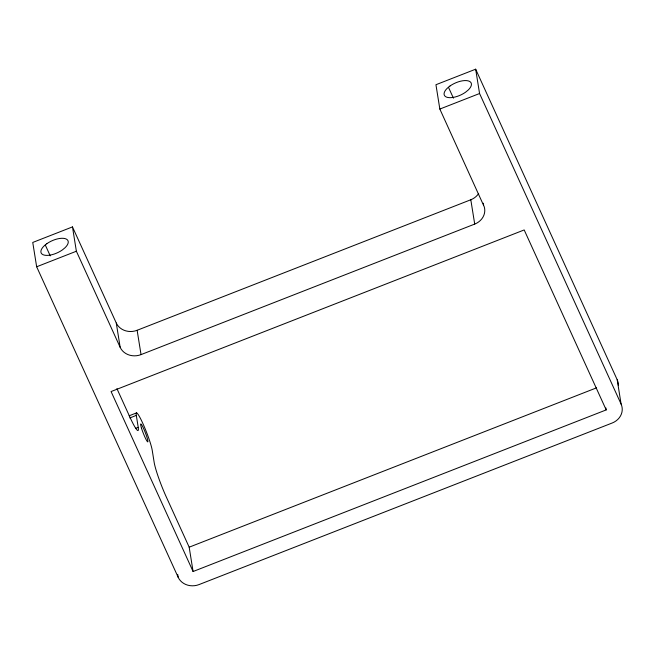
<?xml version="1.0" encoding="UTF-8"?>
<svg xmlns="http://www.w3.org/2000/svg" width="655" height="655" viewBox="0 0 655 655"><rect width="100%" height="100%" fill="white"/><g stroke="black" fill="none" stroke-linecap="round" stroke-linejoin="round"><path stroke-width="0.98" d="M72.476 226.908L32.75 242.448L36.655 266.773L178.176 577.301A16.088 14.295 -9.1 0 0 199.046 584.579L612.171 423.015A16.088 14.295 -9.1 0 0 621.096 404.078L617.198 379.753L475.661 69.193L435.943 84.724L439.841 109.057L484.291 206.915A16.088 14.295 -9.1 0 1 474.711 224.084L141.038 354.609A16.088 14.295 -9.1 0 1 120.168 347.33L76.373 251.233L72.476 226.908L116.271 323.005L120.168 347.33M36.655 266.773L76.373 251.233M439.841 109.057L479.566 93.518L475.661 69.193M116.271 323.005A16.088 14.295 -9.1 0 0 137.132 330.284L470.806 199.759A16.088 14.295 -9.1 0 0 478.641 193.503M129.141 415.794L136.592 412.879M129.788 417.956L136.305 415.401A21.451 2.342 68.6 0 1 142.708 423.146A21.451 2.342 68.6 0 1 152.23 450.345L154.146 462.266A27.354 2.98 68.6 0 0 166.288 496.949L189.18 547.187L193.086 571.512L606.202 409.907L605.891 407.959M135.429 428.419L138.221 427.322L136.305 415.401M189.18 547.187L596.59 387.817M479.566 93.518L621.096 404.078M606.202 409.907L524.188 229.946L111.072 391.551L193.086 571.512M448.462 87.254L453.432 98.152M116.918 388.62L130.058 417.456A27.354 2.98 68.6 0 0 138.221 427.322M45.277 244.97L50.238 255.868M483.325 203.206L483.636 205.154M470.806 199.759L474.711 224.084M177.71 574.386L178.176 577.301M137.132 330.284L141.038 354.609M617.198 379.753A16.088 14.295 -9.1 0 1 618.345 385.214M46.808 243.717L44.147 245.887A14.754 6.583 -24.5 0 0 44.384 255.147A14.754 6.583 -24.5 0 0 62.323 249.964L64.976 247.795A14.754 6.583 -24.5 0 0 64.747 238.526A14.754 6.583 -24.5 0 0 46.808 243.717M449.993 86.002L447.34 88.171A14.754 6.583 -24.5 0 0 447.57 97.431A14.754 6.583 -24.5 0 0 465.508 92.249L468.169 90.079A14.754 6.583 -24.5 0 0 467.932 80.811A14.754 6.583 -24.5 0 0 449.993 86.002M141.521 428.255A9.653 1.056 68.6 0 0 147.727 441.871A9.653 1.056 68.6 0 0 143.568 428.501A9.653 1.056 68.6 0 0 141.521 428.255"/></g></svg>
